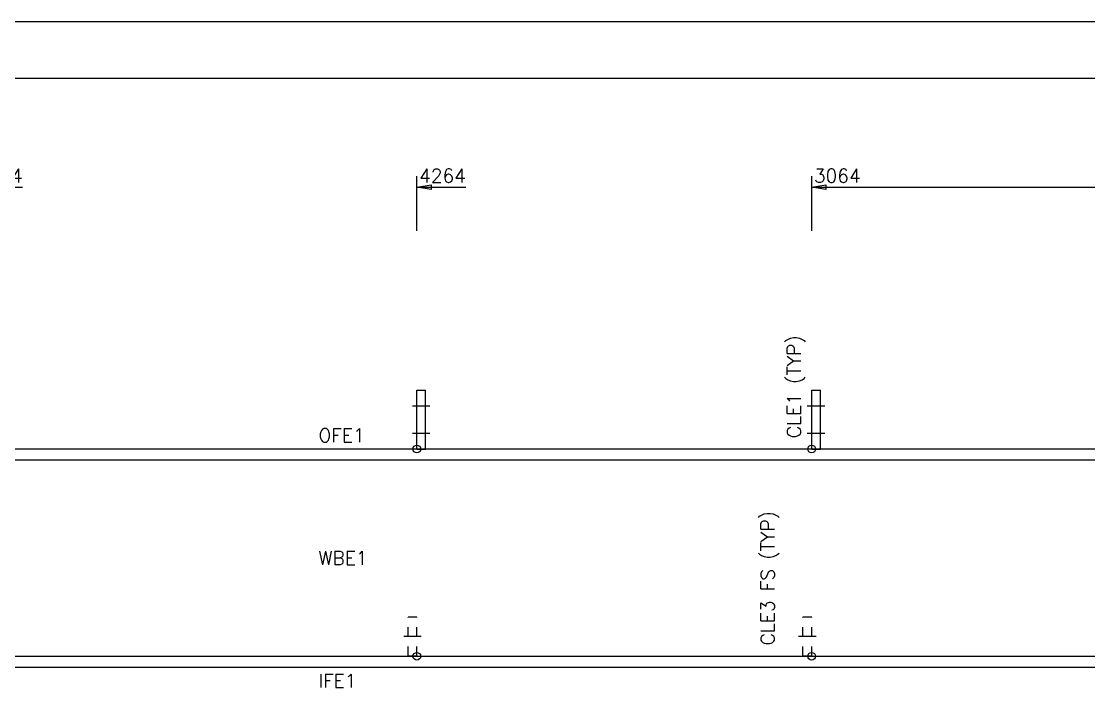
# Model space of a CAD drawing. Extents: x 0 to 420, y 0 to 297.
# Drawn here: x 185.2 to 309.5, y 92.1 to 169.7 of the extents above; entities that cross this region are included whole.
import ezdxf

# ---------------------------------------------------------------- set-up
doc = ezdxf.new("R2010")
doc.units = 0
doc.linetypes.add('CONTIN', pattern=[0])
doc.linetypes.add('DASHED', pattern=[2.38, 1.19, -1.19])
doc.layers.get('0').update_dxf_attribs({"linetype": 'CONTIN'})
for name, color, linetype in [('1', 7, 'CONTIN'), ('11', 7, 'CONTIN'), ('13', 2, 'CONTIN'), ('15', 6, 'CONTIN'), ('2', 7, 'CONTIN'), ('3', 1, 'CONTIN'), ('6', 4, 'CONTIN'), ('7', 3, 'DASHED')]:
    doc.layers.add(name, color=color, linetype=linetype)
doc.styles.add('SIMPLEX', font='SIMPLEX')

# ---------------------------------------------------------------- blocks, each defined once
blk = doc.blocks.new('PUCLIP')
at = {"layer": '13'}
for p, q in [((0, 0), (0, 7.62)), ((0, 7.62), (1.016, 7.62)), ((1.016, 0), (1.016, 7.62)), ((0, 0), (1.016, 0))]:
    blk.add_line(p, q, dxfattribs=at)
at = {"layer": '6'}
for p, q in [((-0.508, 5.588), (1.524, 5.588)), ((-0.508, 2.032), (1.524, 2.032))]:
    blk.add_line(p, q, dxfattribs=at)
blk = doc.blocks.new('MAG_CRCL')
at = {"layer": '15'}
blk.add_circle((0, 0), 0.889, dxfattribs=at)
blk = doc.blocks.new('BRCCLP')
at = {"layer": '6'}
for p, q in [((-0.508, 2.54), (1.524, 2.54)), ((0, 0), (1.016, 0))]:
    blk.add_line(p, q, dxfattribs=at)
at = {"layer": '7'}
for p, q in [((0, 0), (0, 5.08)), ((0, 5.08), (1.016, 5.08)), ((1.016, 0), (1.016, 5.08))]:
    blk.add_line(p, q, dxfattribs=at)
blk = doc.blocks.new('ARROW')
at = {"layer": '2'}
for p, q in [((0, 0), (-1.651, 0.275)), ((-1.651, 0.275), (-1.651, -0.275)), ((-1.651, -0.275), (0, 0))]:
    blk.add_line(p, q, dxfattribs=at)
blk = doc.blocks.new('CZEPIECE')
at = {"layer": '1'}
for p, q in [((394.6, 55.88), (50.8, 55.88)), ((50.8, 54.61), (394.6, 54.61)), ((50.8, 31.75), (394.6, 31.75)), ((50.8, 30.48), (394.6, 30.48))]:
    blk.add_line(p, q, dxfattribs=at)
at = {"layer": '2'}
for p, q in [((50.8, 105.664), (395.616, 105.664)), ((50.8, 99.06), (394.6, 99.06)), ((231.283, 81.28), (231.283, 87.63)), ((277.245, 81.28), (277.245, 87.63)), ((179.678, 86.36), (185.393, 86.36)), ((231.283, 86.36), (236.998, 86.36)), ((277.245, 86.36), (282.96, 86.36)), ((282.96, 86.36), (394.6, 86.36))]:
    blk.add_line(p, q, dxfattribs=at)
at = {"yscale": 0.9, "zscale": 0.9}
for p in [(231.283, 55.88), (277.245, 55.88)]:
    blk.add_blockref('PUCLIP', p, dxfattribs=at)
at = {"xscale": -1, "yscale": 0.9, "zscale": 0.9}
for p in [(231.283, 31.75), (277.245, 31.75)]:
    blk.add_blockref('BRCCLP', p, dxfattribs=at)
at = {"layer": '1', "xscale": -1}
for p in [(231.283, 86.36), (277.245, 86.36)]:
    blk.add_blockref('ARROW', p, dxfattribs=at)
at = {"layer": '15', "xscale": 0.5, "yscale": 0.5, "zscale": 0.5}
for p in [(231.283, 55.88), (277.245, 55.88), (231.283, 31.75), (277.245, 31.75)]:
    blk.add_blockref('MAG_CRCL', p, dxfattribs=at)
at = {"layer": '11', "style": 'SIMPLEX'}
for s, p in [('5764', (179.943, 86.889)), ('4264', (231.548, 86.889)), ('3064', (277.509, 86.889))]:
    blk.add_text(s, height=1.587, dxfattribs=at).set_placement(p)
at = {"layer": '3', "style": 'SIMPLEX'}
for s, p in [('CLE1 (TYP)', (275.975, 57.15)), ('CLE3 FS (TYP)', (272.927, 33.02))]:
    blk.add_text(s, height=1.587, rotation=90, dxfattribs=at).set_placement(p)
for s, p in [('OFE1', (219.831, 56.674)), ('WBE1', (219.831, 42.386)), ('IFE1', (219.831, 28.099))]:
    blk.add_text(s, height=1.587, dxfattribs=at).set_placement(p)

msp = doc.modelspace()

# ---------------------------------------------------------------- block references
msp.add_blockref('CZEPIECE', (0, 64))

doc.saveas('drawing.dxf')
